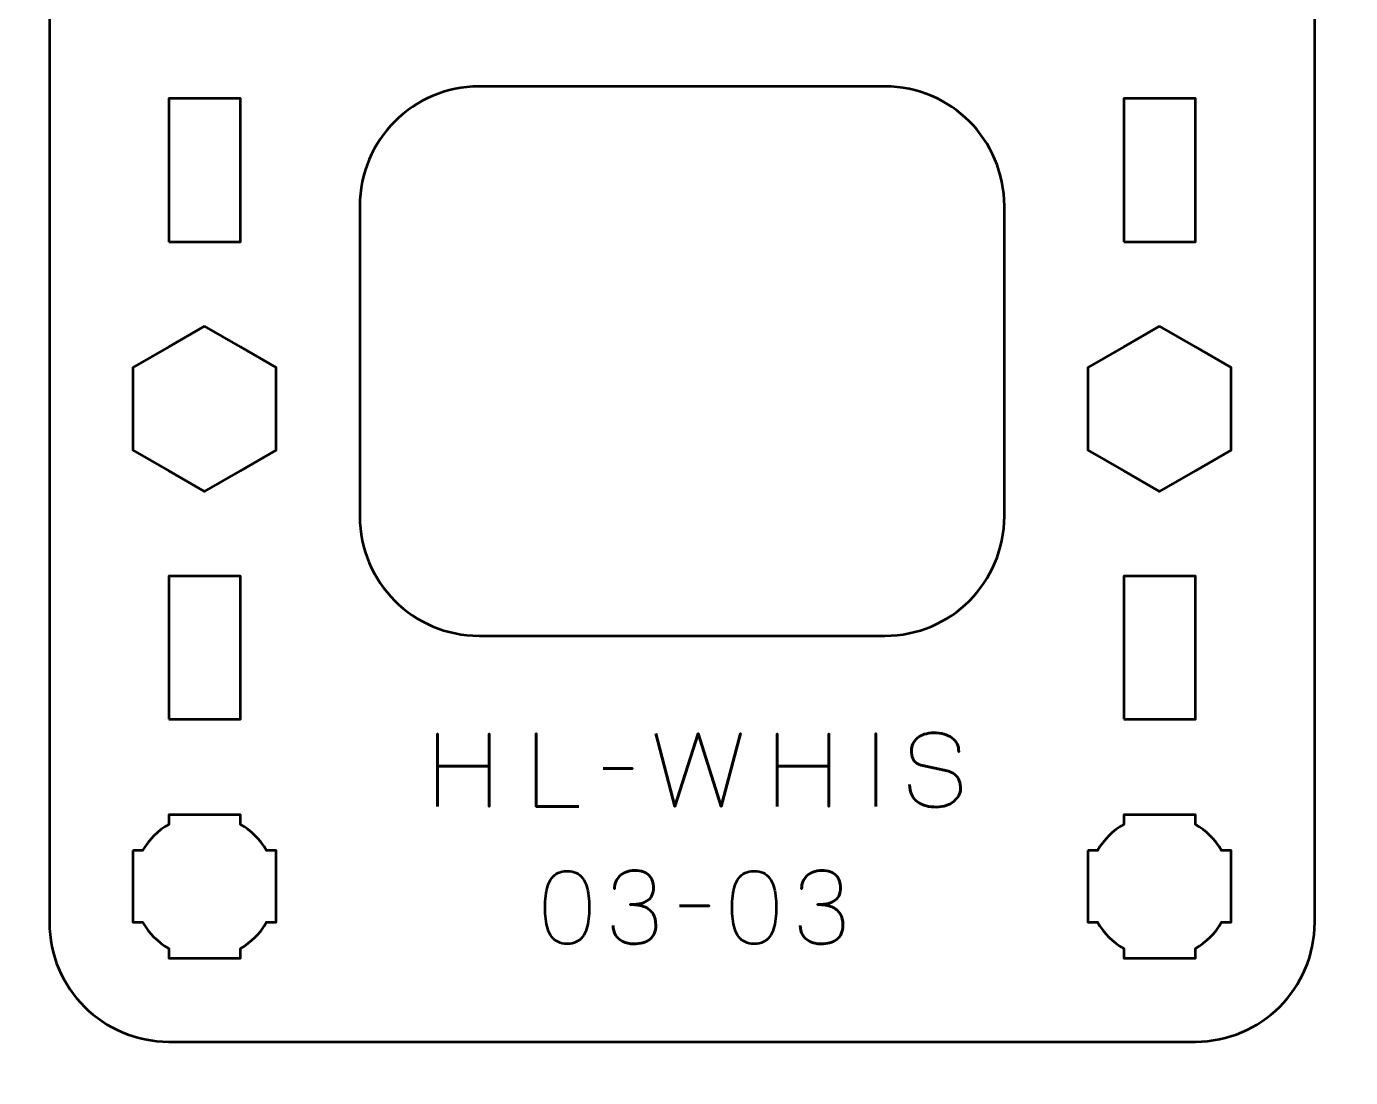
# Model space of a CAD drawing. Header units: centimetres. Extents: x -21 to 0, y -29.7 to 0.
# Drawn here: x -16.95 to -11.4, y -17.25 to -12.85 of the extents above; entities that cross this region are included whole.
import ezdxf

# ---------------------------------------------------------------- set-up
doc = ezdxf.new("R2010")
doc.units = ezdxf.units.CM
doc.header["$MEASUREMENT"] = 0
doc.layers.add('Layer 1', color=7, linetype='Continuous')

msp = doc.modelspace()

# ---------------------------------------------------------------- linework, layer by layer
at = {"layer": 'Layer 1', "lineweight": 53}
for points in [[(-16.35, -13.75), (-16.05, -13.75), (-16.05, -13.15), (-16.35, -13.15), (-16.35, -13.75)], [(-12.35, -13.75), (-12.05, -13.75), (-12.05, -13.15), (-12.35, -13.15), (-12.35, -13.75)], [(-16.35, -15.75), (-16.05, -15.75), (-16.05, -15.15), (-16.35, -15.15), (-16.35, -15.75)], [(-12.35, -15.75), (-12.05, -15.75), (-12.05, -15.15), (-12.35, -15.15), (-12.35, -15.75)]]:
    msp.add_lwpolyline(points, close=True, dxfattribs=at)
at = {"layer": 'Layer 1', "color": 1, "lineweight": 53}
msp.add_open_spline([(-21.00003, -29.19995), (-21.00003, -29.19995), (-21.00003, -2.89992), (-21.00003, -2.89992), (-21.00003, -2.89992), (-21.00003, -2.81709), (-20.93286, -2.74992), (-20.85003, -2.74992), (-20.85003, -2.74992), (-20.7672, -2.74992), (-20.70003, -2.68275), (-20.70003, -2.59992), (-20.70003, -2.59992), (-20.70003, -2.51709), (-20.7672, -2.44992), (-20.85003, -2.44992), (-20.85003, -2.44992), (-20.93286, -2.44992), (-21.00003, -2.38275), (-21.00003, -2.29992), (-21.00003, -2.29992), (-21.00003, -2.21709), (-20.93286, -2.14992), (-20.85003, -2.14992), (-20.85003, -2.14992), (-20.7672, -2.14992), (-20.70003, -2.08275), (-20.70003, -1.99992), (-20.70003, -1.99992), (-20.70003, -1.91709), (-20.7672, -1.84992), (-20.85003, -1.84992), (-20.85003, -1.84992), (-20.93286, -1.84992), (-21.00003, -1.78275), (-21.00003, -1.69992), (-21.00003, -1.69992), (-21.00003, -1.61709), (-20.93286, -1.54992), (-20.85003, -1.54992), (-20.85003, -1.54992), (-20.7672, -1.54992), (-20.70003, -1.48275), (-20.70003, -1.39992), (-20.70003, -1.39992), (-20.70003, -1.31709), (-20.7672, -1.24992), (-20.85003, -1.24992), (-20.85003, -1.24992), (-20.93286, -1.24992), (-21.00003, -1.18275), (-21.00003, -1.09992), (-21.00003, -1.09992), (-21.00003, -1.09992), (-21.00003, -0.49992), (-21.00003, -0.49992), (-21.00003, -0.49992), (-21.00003, -0.22295), (-20.77694, 0.00004), (-20.49994, 0.00004), (-20.49994, 0.00004), (-20.49994, 0.00004), (-0.50008, 0.00004), (-0.50008, 0.00004), (-0.50008, 0.00004), (-0.22294, 0.00004), (0.00002, -0.22295), (0.00002, -0.49992), (0.00002, -0.49992), (0.00002, -0.49992), (0.00002, -29.19995), (0.00002, -29.19995), (0.00002, -29.19995), (0.00002, -29.47695), (-0.22294, -29.70004), (-0.50008, -29.70004), (-0.50008, -29.70004), (-0.50008, -29.70004), (-20.49994, -29.70004), (-20.49994, -29.70004), (-20.49994, -29.70004), (-20.77694, -29.70004), (-21.00003, -29.47695), (-21.00003, -29.19995)], degree=3, knots=[0, 0, 0, 0, 0.047619, 0.047619, 0.047619, 0.047619, 0.0952381, 0.0952381, 0.0952381, 0.0952381, 0.1428571, 0.1428571, 0.1428571, 0.1428571, 0.1904762, 0.1904762, 0.1904762, 0.1904762, 0.2380952, 0.2380952, 0.2380952, 0.2380952, 0.2857143, 0.2857143, 0.2857143, 0.2857143, 0.3333333, 0.3333333, 0.3333333, 0.3333333, 0.3809524, 0.3809524, 0.3809524, 0.3809524, 0.4285714, 0.4285714, 0.4285714, 0.4285714, 0.4761905, 0.4761905, 0.4761905, 0.4761905, 0.5238095, 0.5238095, 0.5238095, 0.5238095, 0.5714286, 0.5714286, 0.5714286, 0.5714286, 0.6190476, 0.6190476, 0.6190476, 0.6190476, 0.6666667, 0.6666667, 0.6666667, 0.6666667, 0.7142857, 0.7142857, 0.7142857, 0.7142857, 0.7619048, 0.7619048, 0.7619048, 0.7619048, 0.8095238, 0.8095238, 0.8095238, 0.8095238, 0.8571429, 0.8571429, 0.8571429, 0.8571429, 0.9047619, 0.9047619, 0.9047619, 0.9047619, 0.952381, 0.952381, 0.952381, 0.952381, 1, 1, 1, 1], dxfattribs=at)
at = {"layer": 'Layer 1', "color": 3, "lineweight": 53}
msp.add_open_spline([(-16.85, -16.6), (-16.85, -16.6), (-16.85, -12.3), (-16.85, -12.3), (-16.85, -12.3), (-16.85, -12.02391), (-16.62609, -11.8), (-16.35, -11.8), (-16.35, -11.8), (-16.35, -11.8), (-12.05, -11.8), (-12.05, -11.8), (-12.05, -11.8), (-11.77391, -11.8), (-11.55, -12.02391), (-11.55, -12.3), (-11.55, -12.3), (-11.55, -12.3), (-11.55, -16.6), (-11.55, -16.6), (-11.55, -16.6), (-11.55, -16.87609), (-11.77391, -17.1), (-12.05, -17.1), (-12.05, -17.1), (-12.05, -17.1), (-16.35, -17.1), (-16.35, -17.1), (-16.35, -17.1), (-16.62609, -17.1), (-16.85, -16.87609), (-16.85, -16.6)], degree=3, knots=[0, 0, 0, 0, 0.125, 0.125, 0.125, 0.125, 0.25, 0.25, 0.25, 0.25, 0.375, 0.375, 0.375, 0.375, 0.5, 0.5, 0.5, 0.5, 0.625, 0.625, 0.625, 0.625, 0.75, 0.75, 0.75, 0.75, 0.875, 0.875, 0.875, 0.875, 1, 1, 1, 1], dxfattribs=at)
at = {"layer": 'Layer 1', "lineweight": 53}
for points, knots in [([(-15.55, -14.9), (-15.55, -14.9), (-15.55, -13.6), (-15.55, -13.6), (-15.55, -13.6), (-15.55, -13.32391), (-15.32609, -13.1), (-15.05, -13.1), (-15.05, -13.1), (-15.05, -13.1), (-13.35, -13.1), (-13.35, -13.1), (-13.35, -13.1), (-13.07391, -13.1), (-12.85, -13.32391), (-12.85, -13.6), (-12.85, -13.6), (-12.85, -13.6), (-12.85, -14.9), (-12.85, -14.9), (-12.85, -14.9), (-12.85, -15.17609), (-13.07391, -15.4), (-13.35, -15.4), (-13.35, -15.4), (-13.35, -15.4), (-15.05, -15.4), (-15.05, -15.4), (-15.05, -15.4), (-15.32609, -15.4), (-15.55, -15.17609), (-15.55, -14.9)], [0, 0, 0, 0, 0.125, 0.125, 0.125, 0.125, 0.25, 0.25, 0.25, 0.25, 0.375, 0.375, 0.375, 0.375, 0.5, 0.5, 0.5, 0.5, 0.625, 0.625, 0.625, 0.625, 0.75, 0.75, 0.75, 0.75, 0.875, 0.875, 0.875, 0.875, 1, 1, 1, 1]), ([(-16.2, -14.10359), (-16.2, -14.10359), (-16.05, -14.19019), (-16.05, -14.19019), (-16.05, -14.19019), (-16.05, -14.19019), (-15.9, -14.27679), (-15.9, -14.27679), (-15.9, -14.27679), (-15.9, -14.27679), (-15.9, -14.45), (-15.9, -14.45), (-15.9, -14.45), (-15.9, -14.45), (-15.9, -14.62321), (-15.9, -14.62321), (-15.9, -14.62321), (-15.9, -14.62321), (-16.05, -14.70981), (-16.05, -14.70981), (-16.05, -14.70981), (-16.05, -14.70981), (-16.2, -14.79641), (-16.2, -14.79641), (-16.2, -14.79641), (-16.2, -14.79641), (-16.35, -14.70981), (-16.35, -14.70981), (-16.35, -14.70981), (-16.35, -14.70981), (-16.5, -14.62321), (-16.5, -14.62321), (-16.5, -14.62321), (-16.5, -14.62321), (-16.5, -14.45), (-16.5, -14.45), (-16.5, -14.45), (-16.5, -14.45), (-16.5, -14.27679), (-16.5, -14.27679), (-16.5, -14.27679), (-16.5, -14.27679), (-16.35, -14.19019), (-16.35, -14.19019), (-16.35, -14.19019), (-16.35, -14.19019), (-16.2, -14.10359), (-16.2, -14.10359)], [0, 0, 0, 0, 0.0833333, 0.0833333, 0.0833333, 0.0833333, 0.1666667, 0.1666667, 0.1666667, 0.1666667, 0.25, 0.25, 0.25, 0.25, 0.3333333, 0.3333333, 0.3333333, 0.3333333, 0.4166667, 0.4166667, 0.4166667, 0.4166667, 0.5, 0.5, 0.5, 0.5, 0.5833333, 0.5833333, 0.5833333, 0.5833333, 0.6666667, 0.6666667, 0.6666667, 0.6666667, 0.75, 0.75, 0.75, 0.75, 0.8333333, 0.8333333, 0.8333333, 0.8333333, 0.9166667, 0.9166667, 0.9166667, 0.9166667, 1, 1, 1, 1]), ([(-12.2, -14.10359), (-12.2, -14.10359), (-12.05, -14.19019), (-12.05, -14.19019), (-12.05, -14.19019), (-12.05, -14.19019), (-11.9, -14.27679), (-11.9, -14.27679), (-11.9, -14.27679), (-11.9, -14.27679), (-11.9, -14.45), (-11.9, -14.45), (-11.9, -14.45), (-11.9, -14.45), (-11.9, -14.62321), (-11.9, -14.62321), (-11.9, -14.62321), (-11.9, -14.62321), (-12.05, -14.70981), (-12.05, -14.70981), (-12.05, -14.70981), (-12.05, -14.70981), (-12.2, -14.79641), (-12.2, -14.79641), (-12.2, -14.79641), (-12.2, -14.79641), (-12.35, -14.70981), (-12.35, -14.70981), (-12.35, -14.70981), (-12.35, -14.70981), (-12.5, -14.62321), (-12.5, -14.62321), (-12.5, -14.62321), (-12.5, -14.62321), (-12.5, -14.45), (-12.5, -14.45), (-12.5, -14.45), (-12.5, -14.45), (-12.5, -14.27679), (-12.5, -14.27679), (-12.5, -14.27679), (-12.5, -14.27679), (-12.35, -14.19019), (-12.35, -14.19019), (-12.35, -14.19019), (-12.35, -14.19019), (-12.2, -14.10359), (-12.2, -14.10359)], [0, 0, 0, 0, 0.0833333, 0.0833333, 0.0833333, 0.0833333, 0.1666667, 0.1666667, 0.1666667, 0.1666667, 0.25, 0.25, 0.25, 0.25, 0.3333333, 0.3333333, 0.3333333, 0.3333333, 0.4166667, 0.4166667, 0.4166667, 0.4166667, 0.5, 0.5, 0.5, 0.5, 0.5833333, 0.5833333, 0.5833333, 0.5833333, 0.6666667, 0.6666667, 0.6666667, 0.6666667, 0.75, 0.75, 0.75, 0.75, 0.8333333, 0.8333333, 0.8333333, 0.8333333, 0.9166667, 0.9166667, 0.9166667, 0.9166667, 1, 1, 1, 1]), ([(-16.5, -16.3), (-16.5, -16.3), (-16.45985, -16.3), (-16.45985, -16.3), (-16.45985, -16.3), (-16.4335, -16.25447), (-16.39553, -16.2165), (-16.35, -16.19015), (-16.35, -16.19015), (-16.35, -16.19015), (-16.35, -16.15), (-16.35, -16.15), (-16.35, -16.15), (-16.35, -16.15), (-16.2, -16.15), (-16.2, -16.15), (-16.2, -16.15), (-16.2, -16.15), (-16.05, -16.15), (-16.05, -16.15), (-16.05, -16.15), (-16.05, -16.15), (-16.05, -16.19015), (-16.05, -16.19015), (-16.05, -16.19015), (-16.00447, -16.2165), (-15.9665, -16.25447), (-15.94015, -16.3), (-15.94015, -16.3), (-15.94015, -16.3), (-15.9, -16.3), (-15.9, -16.3), (-15.9, -16.3), (-15.9, -16.3), (-15.9, -16.45), (-15.9, -16.45), (-15.9, -16.45), (-15.9, -16.45), (-15.9, -16.6), (-15.9, -16.6), (-15.9, -16.6), (-15.9, -16.6), (-15.94015, -16.6), (-15.94015, -16.6), (-15.94015, -16.6), (-15.9665, -16.64553), (-16.00447, -16.6835), (-16.05, -16.70985), (-16.05, -16.70985), (-16.05, -16.70985), (-16.05, -16.75), (-16.05, -16.75), (-16.05, -16.75), (-16.05, -16.75), (-16.2, -16.75), (-16.2, -16.75), (-16.2, -16.75), (-16.2, -16.75), (-16.35, -16.75), (-16.35, -16.75), (-16.35, -16.75), (-16.35, -16.75), (-16.35, -16.70985), (-16.35, -16.70985), (-16.35, -16.70985), (-16.39553, -16.6835), (-16.4335, -16.64553), (-16.45985, -16.6), (-16.45985, -16.6), (-16.45985, -16.6), (-16.5, -16.6), (-16.5, -16.6), (-16.5, -16.6), (-16.5, -16.6), (-16.5, -16.45), (-16.5, -16.45), (-16.5, -16.45), (-16.5, -16.45), (-16.5, -16.3), (-16.5, -16.3)], [0, 0, 0, 0, 0.05, 0.05, 0.05, 0.05, 0.1, 0.1, 0.1, 0.1, 0.15, 0.15, 0.15, 0.15, 0.2, 0.2, 0.2, 0.2, 0.25, 0.25, 0.25, 0.25, 0.3, 0.3, 0.3, 0.3, 0.35, 0.35, 0.35, 0.35, 0.4, 0.4, 0.4, 0.4, 0.45, 0.45, 0.45, 0.45, 0.5, 0.5, 0.5, 0.5, 0.55, 0.55, 0.55, 0.55, 0.6, 0.6, 0.6, 0.6, 0.65, 0.65, 0.65, 0.65, 0.7, 0.7, 0.7, 0.7, 0.75, 0.75, 0.75, 0.75, 0.8, 0.8, 0.8, 0.8, 0.85, 0.85, 0.85, 0.85, 0.9, 0.9, 0.9, 0.9, 0.95, 0.95, 0.95, 0.95, 1, 1, 1, 1]), ([(-12.5, -16.3), (-12.5, -16.3), (-12.45985, -16.3), (-12.45985, -16.3), (-12.45985, -16.3), (-12.4335, -16.25447), (-12.39553, -16.2165), (-12.35, -16.19015), (-12.35, -16.19015), (-12.35, -16.19015), (-12.35, -16.15), (-12.35, -16.15), (-12.35, -16.15), (-12.35, -16.15), (-12.2, -16.15), (-12.2, -16.15), (-12.2, -16.15), (-12.2, -16.15), (-12.05, -16.15), (-12.05, -16.15), (-12.05, -16.15), (-12.05, -16.15), (-12.05, -16.19015), (-12.05, -16.19015), (-12.05, -16.19015), (-12.00447, -16.2165), (-11.9665, -16.25447), (-11.94015, -16.3), (-11.94015, -16.3), (-11.94015, -16.3), (-11.9, -16.3), (-11.9, -16.3), (-11.9, -16.3), (-11.9, -16.3), (-11.9, -16.45), (-11.9, -16.45), (-11.9, -16.45), (-11.9, -16.45), (-11.9, -16.6), (-11.9, -16.6), (-11.9, -16.6), (-11.9, -16.6), (-11.94015, -16.6), (-11.94015, -16.6), (-11.94015, -16.6), (-11.9665, -16.64553), (-12.00447, -16.6835), (-12.05, -16.70985), (-12.05, -16.70985), (-12.05, -16.70985), (-12.05, -16.75), (-12.05, -16.75), (-12.05, -16.75), (-12.05, -16.75), (-12.2, -16.75), (-12.2, -16.75), (-12.2, -16.75), (-12.2, -16.75), (-12.35, -16.75), (-12.35, -16.75), (-12.35, -16.75), (-12.35, -16.75), (-12.35, -16.70985), (-12.35, -16.70985), (-12.35, -16.70985), (-12.39553, -16.6835), (-12.4335, -16.64553), (-12.45985, -16.6), (-12.45985, -16.6), (-12.45985, -16.6), (-12.5, -16.6), (-12.5, -16.6), (-12.5, -16.6), (-12.5, -16.6), (-12.5, -16.45), (-12.5, -16.45), (-12.5, -16.45), (-12.5, -16.45), (-12.5, -16.3), (-12.5, -16.3)], [0, 0, 0, 0, 0.05, 0.05, 0.05, 0.05, 0.1, 0.1, 0.1, 0.1, 0.15, 0.15, 0.15, 0.15, 0.2, 0.2, 0.2, 0.2, 0.25, 0.25, 0.25, 0.25, 0.3, 0.3, 0.3, 0.3, 0.35, 0.35, 0.35, 0.35, 0.4, 0.4, 0.4, 0.4, 0.45, 0.45, 0.45, 0.45, 0.5, 0.5, 0.5, 0.5, 0.55, 0.55, 0.55, 0.55, 0.6, 0.6, 0.6, 0.6, 0.65, 0.65, 0.65, 0.65, 0.7, 0.7, 0.7, 0.7, 0.75, 0.75, 0.75, 0.75, 0.8, 0.8, 0.8, 0.8, 0.85, 0.85, 0.85, 0.85, 0.9, 0.9, 0.9, 0.9, 0.95, 0.95, 0.95, 0.95, 1, 1, 1, 1])]:
    msp.add_open_spline(points, degree=3, knots=knots, dxfattribs=at)
at = {"layer": 'Layer 1', "color": 5, "lineweight": 53}
for points, knots in [([(-15.22382, -16.11494), (-15.22382, -16.11494), (-15.22382, -15.94603), (-15.22382, -15.94603), (-15.22382, -15.94603), (-15.22382, -15.94603), (-15.00835, -15.94603), (-15.00835, -15.94603), (-15.00835, -15.94603), (-15.00835, -15.94603), (-15.00835, -16.11494), (-15.00835, -16.11494), (-15.00835, -16.11494), (-15.00835, -16.11494), (-15.00835, -15.81014), (-15.00835, -15.81014), (-15.00835, -15.81014), (-15.00835, -15.81014), (-15.00835, -15.94603), (-15.00835, -15.94603), (-15.00835, -15.94603), (-15.00835, -15.94603), (-15.22382, -15.94603), (-15.22382, -15.94603), (-15.22382, -15.94603), (-15.22382, -15.94603), (-15.22382, -15.81014), (-15.22382, -15.81014), (-15.22382, -15.81014), (-15.22382, -15.81014), (-15.22382, -16.11494), (-15.22382, -16.11494)], [0, 0, 0, 0, 0.125, 0.125, 0.125, 0.125, 0.25, 0.25, 0.25, 0.25, 0.375, 0.375, 0.375, 0.375, 0.5, 0.5, 0.5, 0.5, 0.625, 0.625, 0.625, 0.625, 0.75, 0.75, 0.75, 0.75, 0.875, 0.875, 0.875, 0.875, 1, 1, 1, 1]), ([(-14.63243, -16.11494), (-14.63243, -16.11494), (-14.81065, -16.11494), (-14.81065, -16.11494), (-14.81065, -16.11494), (-14.81065, -16.11494), (-14.81065, -15.80972), (-14.81065, -15.80972), (-14.81065, -15.80972), (-14.81065, -15.80972), (-14.81065, -16.11494), (-14.81065, -16.11494), (-14.81065, -16.11494), (-14.81065, -16.11494), (-14.63243, -16.11494), (-14.63243, -16.11494)], [0, 0, 0, 0, 0.25, 0.25, 0.25, 0.25, 0.5, 0.5, 0.5, 0.5, 0.75, 0.75, 0.75, 0.75, 1, 1, 1, 1]), ([(-14.31028, -15.80972), (-14.31028, -15.80972), (-14.22985, -16.11494), (-14.22985, -16.11494), (-14.22985, -16.11494), (-14.22985, -16.11494), (-14.13291, -15.80972), (-14.13291, -15.80972), (-14.13291, -15.80972), (-14.13291, -15.80972), (-14.03596, -16.11494), (-14.03596, -16.11494), (-14.03596, -16.11494), (-14.03596, -16.11494), (-13.95553, -15.80972), (-13.95553, -15.80972), (-13.95553, -15.80972), (-13.95553, -15.80972), (-14.03596, -16.11494), (-14.03596, -16.11494), (-14.03596, -16.11494), (-14.03596, -16.11494), (-14.13291, -15.80972), (-14.13291, -15.80972), (-14.13291, -15.80972), (-14.13291, -15.80972), (-14.22985, -16.11494), (-14.22985, -16.11494), (-14.22985, -16.11494), (-14.22985, -16.11494), (-14.31028, -15.80972), (-14.31028, -15.80972)], [0, 0, 0, 0, 0.125, 0.125, 0.125, 0.125, 0.25, 0.25, 0.25, 0.25, 0.375, 0.375, 0.375, 0.375, 0.5, 0.5, 0.5, 0.5, 0.625, 0.625, 0.625, 0.625, 0.75, 0.75, 0.75, 0.75, 0.875, 0.875, 0.875, 0.875, 1, 1, 1, 1]), ([(-13.80101, -16.11494), (-13.80101, -16.11494), (-13.80101, -15.94603), (-13.80101, -15.94603), (-13.80101, -15.94603), (-13.80101, -15.94603), (-13.58554, -15.94603), (-13.58554, -15.94603), (-13.58554, -15.94603), (-13.58554, -15.94603), (-13.58554, -16.11494), (-13.58554, -16.11494), (-13.58554, -16.11494), (-13.58554, -16.11494), (-13.58554, -15.81014), (-13.58554, -15.81014), (-13.58554, -15.81014), (-13.58554, -15.81014), (-13.58554, -15.94603), (-13.58554, -15.94603), (-13.58554, -15.94603), (-13.58554, -15.94603), (-13.80101, -15.94603), (-13.80101, -15.94603), (-13.80101, -15.94603), (-13.80101, -15.94603), (-13.80101, -15.81014), (-13.80101, -15.81014), (-13.80101, -15.81014), (-13.80101, -15.81014), (-13.80101, -16.11494), (-13.80101, -16.11494)], [0, 0, 0, 0, 0.125, 0.125, 0.125, 0.125, 0.25, 0.25, 0.25, 0.25, 0.375, 0.375, 0.375, 0.375, 0.5, 0.5, 0.5, 0.5, 0.625, 0.625, 0.625, 0.625, 0.75, 0.75, 0.75, 0.75, 0.875, 0.875, 0.875, 0.875, 1, 1, 1, 1]), ([(-13.38784, -16.11494), (-13.38784, -16.11494), (-13.38784, -15.80972), (-13.38784, -15.80972), (-13.38784, -15.80972), (-13.38784, -15.80972), (-13.38784, -16.11494), (-13.38784, -16.11494)], [0, 0, 0, 0, 0.5, 0.5, 0.5, 0.5, 1, 1, 1, 1]), ([(-13.24687, -16.02265), (-13.24673, -16.03952), (-13.24377, -16.05398), (-13.23784, -16.06605), (-13.23784, -16.06605), (-13.23198, -16.07804), (-13.2238, -16.08785), (-13.2135, -16.09547), (-13.2135, -16.09547), (-13.20313, -16.10302), (-13.1912, -16.10859), (-13.17773, -16.11219), (-13.17773, -16.11219), (-13.16432, -16.11572), (-13.14993, -16.11748), (-13.13469, -16.11748), (-13.13469, -16.11748), (-13.11931, -16.11741), (-13.10548, -16.11515), (-13.09313, -16.11085), (-13.09313, -16.11085), (-13.08085, -16.10654), (-13.07034, -16.10076), (-13.06152, -16.09349), (-13.06152, -16.09349), (-13.05277, -16.08622), (-13.046, -16.07811), (-13.0412, -16.06908), (-13.0412, -16.06908), (-13.0364, -16.06005), (-13.03386, -16.05081), (-13.03351, -16.04128), (-13.03351, -16.04128), (-13.03309, -16.02879), (-13.03492, -16.01736), (-13.03894, -16.00706), (-13.03894, -16.00706), (-13.04297, -15.99676), (-13.04918, -15.98815), (-13.05757, -15.9811), (-13.05757, -15.9811), (-13.0659, -15.97404), (-13.07641, -15.9691), (-13.08897, -15.96635), (-13.08897, -15.96635), (-13.08897, -15.96635), (-13.19268, -15.94391), (-13.19268, -15.94391), (-13.19268, -15.94391), (-13.20242, -15.94187), (-13.21082, -15.93841), (-13.21773, -15.93361), (-13.21773, -15.93361), (-13.22465, -15.92875), (-13.23001, -15.92204), (-13.23368, -15.91343), (-13.23368, -15.91343), (-13.23735, -15.9049), (-13.23925, -15.89403), (-13.23925, -15.88084), (-13.23925, -15.88084), (-13.23925, -15.87082), (-13.2372, -15.86137), (-13.23304, -15.85248), (-13.23304, -15.85248), (-13.22895, -15.84359), (-13.22288, -15.83575), (-13.21491, -15.82884), (-13.21491, -15.82884), (-13.20694, -15.822), (-13.19706, -15.81663), (-13.18535, -15.81275), (-13.18535, -15.81275), (-13.17356, -15.8088), (-13.16009, -15.80683), (-13.14485, -15.80676), (-13.14485, -15.80676), (-13.12954, -15.80676), (-13.1155, -15.80852), (-13.10266, -15.81205), (-13.10266, -15.81205), (-13.08989, -15.81558), (-13.07881, -15.82066), (-13.0695, -15.82743), (-13.0695, -15.82743), (-13.06018, -15.8342), (-13.05299, -15.84253), (-13.04805, -15.85226), (-13.04805, -15.85226), (-13.04311, -15.86207), (-13.04078, -15.87329), (-13.04113, -15.88592), (-13.04113, -15.88592), (-13.04078, -15.87329), (-13.04311, -15.86207), (-13.04805, -15.85226), (-13.04805, -15.85226), (-13.05299, -15.84253), (-13.06018, -15.8342), (-13.0695, -15.82743), (-13.0695, -15.82743), (-13.07881, -15.82066), (-13.08989, -15.81558), (-13.10266, -15.81205), (-13.10266, -15.81205), (-13.1155, -15.80852), (-13.12954, -15.80676), (-13.14485, -15.80676), (-13.14485, -15.80676), (-13.16009, -15.80683), (-13.17356, -15.8088), (-13.18535, -15.81275), (-13.18535, -15.81275), (-13.19706, -15.81663), (-13.20694, -15.822), (-13.21491, -15.82884), (-13.21491, -15.82884), (-13.22288, -15.83575), (-13.22895, -15.84359), (-13.23304, -15.85248), (-13.23304, -15.85248), (-13.2372, -15.86137), (-13.23925, -15.87082), (-13.23925, -15.88084), (-13.23925, -15.88084), (-13.23925, -15.89403), (-13.23742, -15.9049), (-13.23389, -15.91336), (-13.23389, -15.91336), (-13.23029, -15.9219), (-13.225, -15.92853), (-13.21808, -15.9334), (-13.21808, -15.9334), (-13.21117, -15.9382), (-13.2027, -15.94173), (-13.19268, -15.94391), (-13.19268, -15.94391), (-13.19268, -15.94391), (-13.08897, -15.96635), (-13.08897, -15.96635), (-13.08897, -15.96635), (-13.07613, -15.9691), (-13.06554, -15.97404), (-13.05722, -15.9811), (-13.05722, -15.9811), (-13.04882, -15.98815), (-13.04268, -15.99676), (-13.03873, -16.00706), (-13.03873, -16.00706), (-13.03485, -16.01736), (-13.03309, -16.02879), (-13.03351, -16.04128), (-13.03351, -16.04128), (-13.03386, -16.05081), (-13.0364, -16.06005), (-13.0412, -16.06908), (-13.0412, -16.06908), (-13.046, -16.07811), (-13.05277, -16.08622), (-13.06152, -16.09349), (-13.06152, -16.09349), (-13.07034, -16.10076), (-13.08085, -16.10654), (-13.09313, -16.11085), (-13.09313, -16.11085), (-13.10548, -16.11515), (-13.11931, -16.11741), (-13.13469, -16.11748), (-13.13469, -16.11748), (-13.14993, -16.11748), (-13.16432, -16.11572), (-13.17773, -16.11219), (-13.17773, -16.11219), (-13.1912, -16.10859), (-13.20313, -16.10302), (-13.2135, -16.09547), (-13.2135, -16.09547), (-13.2238, -16.08785), (-13.23198, -16.07804), (-13.23784, -16.06605), (-13.23784, -16.06605), (-13.24377, -16.05398), (-13.24673, -16.03952), (-13.24687, -16.02265)], [0, 0, 0, 0, 0.0217391, 0.0217391, 0.0217391, 0.0217391, 0.0434783, 0.0434783, 0.0434783, 0.0434783, 0.0652174, 0.0652174, 0.0652174, 0.0652174, 0.0869565, 0.0869565, 0.0869565, 0.0869565, 0.1086957, 0.1086957, 0.1086957, 0.1086957, 0.1304348, 0.1304348, 0.1304348, 0.1304348, 0.1521739, 0.1521739, 0.1521739, 0.1521739, 0.173913, 0.173913, 0.173913, 0.173913, 0.1956522, 0.1956522, 0.1956522, 0.1956522, 0.2173913, 0.2173913, 0.2173913, 0.2173913, 0.2391304, 0.2391304, 0.2391304, 0.2391304, 0.2608696, 0.2608696, 0.2608696, 0.2608696, 0.2826087, 0.2826087, 0.2826087, 0.2826087, 0.3043478, 0.3043478, 0.3043478, 0.3043478, 0.326087, 0.326087, 0.326087, 0.326087, 0.3478261, 0.3478261, 0.3478261, 0.3478261, 0.3695652, 0.3695652, 0.3695652, 0.3695652, 0.3913043, 0.3913043, 0.3913043, 0.3913043, 0.4130435, 0.4130435, 0.4130435, 0.4130435, 0.4347826, 0.4347826, 0.4347826, 0.4347826, 0.4565217, 0.4565217, 0.4565217, 0.4565217, 0.4782609, 0.4782609, 0.4782609, 0.4782609, 0.5, 0.5, 0.5, 0.5, 0.5217391, 0.5217391, 0.5217391, 0.5217391, 0.5434783, 0.5434783, 0.5434783, 0.5434783, 0.5652174, 0.5652174, 0.5652174, 0.5652174, 0.5869565, 0.5869565, 0.5869565, 0.5869565, 0.6086957, 0.6086957, 0.6086957, 0.6086957, 0.6304348, 0.6304348, 0.6304348, 0.6304348, 0.6521739, 0.6521739, 0.6521739, 0.6521739, 0.673913, 0.673913, 0.673913, 0.673913, 0.6956522, 0.6956522, 0.6956522, 0.6956522, 0.7173913, 0.7173913, 0.7173913, 0.7173913, 0.7391304, 0.7391304, 0.7391304, 0.7391304, 0.7608696, 0.7608696, 0.7608696, 0.7608696, 0.7826087, 0.7826087, 0.7826087, 0.7826087, 0.8043478, 0.8043478, 0.8043478, 0.8043478, 0.826087, 0.826087, 0.826087, 0.826087, 0.8478261, 0.8478261, 0.8478261, 0.8478261, 0.8695652, 0.8695652, 0.8695652, 0.8695652, 0.8913043, 0.8913043, 0.8913043, 0.8913043, 0.9130435, 0.9130435, 0.9130435, 0.9130435, 0.9347826, 0.9347826, 0.9347826, 0.9347826, 0.9565217, 0.9565217, 0.9565217, 0.9565217, 0.9782609, 0.9782609, 0.9782609, 0.9782609, 1, 1, 1, 1]), ([(-14.53041, -15.95534), (-14.53041, -15.95534), (-14.40722, -15.95534), (-14.40722, -15.95534), (-14.40722, -15.95534), (-14.40722, -15.95534), (-14.53041, -15.95534), (-14.53041, -15.95534)], [0, 0, 0, 0, 0.5, 0.5, 0.5, 0.5, 1, 1, 1, 1]), ([(-14.68132, -16.69025), (-14.66651, -16.69018), (-14.65374, -16.68757), (-14.64308, -16.68249), (-14.64308, -16.68249), (-14.6325, -16.67741), (-14.62368, -16.67014), (-14.61663, -16.6609), (-14.61663, -16.6609), (-14.60964, -16.65159), (-14.60414, -16.64058), (-14.60005, -16.62788), (-14.60005, -16.62788), (-14.59602, -16.61518), (-14.59313, -16.60128), (-14.59151, -16.58604), (-14.59151, -16.58604), (-14.58981, -16.5708), (-14.58897, -16.55478), (-14.58904, -16.53785), (-14.58904, -16.53785), (-14.58897, -16.52099), (-14.58981, -16.50497), (-14.59151, -16.4898), (-14.59151, -16.4898), (-14.59313, -16.47463), (-14.59602, -16.46066), (-14.60005, -16.44796), (-14.60005, -16.44796), (-14.60414, -16.43533), (-14.60964, -16.42433), (-14.61663, -16.41494), (-14.61663, -16.41494), (-14.62368, -16.40563), (-14.6325, -16.39836), (-14.64308, -16.39328), (-14.64308, -16.39328), (-14.65374, -16.38813), (-14.66651, -16.38552), (-14.68132, -16.38545), (-14.68132, -16.38545), (-14.69614, -16.38552), (-14.70891, -16.38813), (-14.71957, -16.39328), (-14.71957, -16.39328), (-14.73015, -16.39836), (-14.73897, -16.40563), (-14.74602, -16.41494), (-14.74602, -16.41494), (-14.75301, -16.42433), (-14.75851, -16.43533), (-14.7626, -16.44796), (-14.7626, -16.44796), (-14.76663, -16.46066), (-14.76952, -16.47463), (-14.77114, -16.4898), (-14.77114, -16.4898), (-14.77283, -16.50497), (-14.77368, -16.52099), (-14.77361, -16.53785), (-14.77361, -16.53785), (-14.77368, -16.55478), (-14.77283, -16.5708), (-14.77114, -16.58604), (-14.77114, -16.58604), (-14.76952, -16.60128), (-14.76663, -16.61518), (-14.7626, -16.62788), (-14.7626, -16.62788), (-14.75851, -16.64058), (-14.75301, -16.65159), (-14.74602, -16.6609), (-14.74602, -16.6609), (-14.73897, -16.67014), (-14.73015, -16.67741), (-14.71957, -16.68249), (-14.71957, -16.68249), (-14.70891, -16.68757), (-14.69614, -16.69018), (-14.68132, -16.69025)], [0, 0, 0, 0, 0.05, 0.05, 0.05, 0.05, 0.1, 0.1, 0.1, 0.1, 0.15, 0.15, 0.15, 0.15, 0.2, 0.2, 0.2, 0.2, 0.25, 0.25, 0.25, 0.25, 0.3, 0.3, 0.3, 0.3, 0.35, 0.35, 0.35, 0.35, 0.4, 0.4, 0.4, 0.4, 0.45, 0.45, 0.45, 0.45, 0.5, 0.5, 0.5, 0.5, 0.55, 0.55, 0.55, 0.55, 0.6, 0.6, 0.6, 0.6, 0.65, 0.65, 0.65, 0.65, 0.7, 0.7, 0.7, 0.7, 0.75, 0.75, 0.75, 0.75, 0.8, 0.8, 0.8, 0.8, 0.85, 0.85, 0.85, 0.85, 0.9, 0.9, 0.9, 0.9, 0.95, 0.95, 0.95, 0.95, 1, 1, 1, 1]), ([(-14.68132, -16.69025), (-14.66651, -16.69018), (-14.65374, -16.68757), (-14.64308, -16.68249), (-14.64308, -16.68249), (-14.6325, -16.67741), (-14.62368, -16.67014), (-14.61663, -16.6609), (-14.61663, -16.6609), (-14.60964, -16.65159), (-14.60414, -16.64058), (-14.60005, -16.62788), (-14.60005, -16.62788), (-14.59602, -16.61518), (-14.59313, -16.60128), (-14.59151, -16.58604), (-14.59151, -16.58604), (-14.58981, -16.5708), (-14.58897, -16.55478), (-14.58904, -16.53785), (-14.58904, -16.53785), (-14.58897, -16.52099), (-14.58981, -16.50497), (-14.59151, -16.4898), (-14.59151, -16.4898), (-14.59313, -16.47463), (-14.59602, -16.46066), (-14.60005, -16.44796), (-14.60005, -16.44796), (-14.60414, -16.43533), (-14.60964, -16.42433), (-14.61663, -16.41494), (-14.61663, -16.41494), (-14.62368, -16.40563), (-14.6325, -16.39836), (-14.64308, -16.39328), (-14.64308, -16.39328), (-14.65374, -16.38813), (-14.66651, -16.38552), (-14.68132, -16.38545), (-14.68132, -16.38545), (-14.69614, -16.38552), (-14.70891, -16.38813), (-14.71957, -16.39328), (-14.71957, -16.39328), (-14.73015, -16.39836), (-14.73897, -16.40563), (-14.74602, -16.41494), (-14.74602, -16.41494), (-14.75301, -16.42433), (-14.75851, -16.43533), (-14.7626, -16.44796), (-14.7626, -16.44796), (-14.76663, -16.46066), (-14.76952, -16.47463), (-14.77114, -16.4898), (-14.77114, -16.4898), (-14.77283, -16.50497), (-14.77368, -16.52099), (-14.77361, -16.53785), (-14.77361, -16.53785), (-14.77368, -16.55478), (-14.77283, -16.5708), (-14.77114, -16.58604), (-14.77114, -16.58604), (-14.76952, -16.60128), (-14.76663, -16.61518), (-14.7626, -16.62788), (-14.7626, -16.62788), (-14.75851, -16.64058), (-14.75301, -16.65159), (-14.74602, -16.6609), (-14.74602, -16.6609), (-14.73897, -16.67014), (-14.73015, -16.67741), (-14.71957, -16.68249), (-14.71957, -16.68249), (-14.70891, -16.68757), (-14.69614, -16.69018), (-14.68132, -16.69025)], [0, 0, 0, 0, 0.05, 0.05, 0.05, 0.05, 0.1, 0.1, 0.1, 0.1, 0.15, 0.15, 0.15, 0.15, 0.2, 0.2, 0.2, 0.2, 0.25, 0.25, 0.25, 0.25, 0.3, 0.3, 0.3, 0.3, 0.35, 0.35, 0.35, 0.35, 0.4, 0.4, 0.4, 0.4, 0.45, 0.45, 0.45, 0.45, 0.5, 0.5, 0.5, 0.5, 0.55, 0.55, 0.55, 0.55, 0.6, 0.6, 0.6, 0.6, 0.65, 0.65, 0.65, 0.65, 0.7, 0.7, 0.7, 0.7, 0.75, 0.75, 0.75, 0.75, 0.8, 0.8, 0.8, 0.8, 0.85, 0.85, 0.85, 0.85, 0.9, 0.9, 0.9, 0.9, 0.95, 0.95, 0.95, 0.95, 1, 1, 1, 1]), ([(-14.48871, -16.61363), (-14.48864, -16.62887), (-14.48511, -16.64213), (-14.47813, -16.65363), (-14.47813, -16.65363), (-14.47114, -16.66506), (-14.46119, -16.67402), (-14.44821, -16.68044), (-14.44821, -16.68044), (-14.43523, -16.68686), (-14.41964, -16.69011), (-14.4015, -16.69025), (-14.4015, -16.69025), (-14.38789, -16.69025), (-14.37554, -16.68884), (-14.36432, -16.68588), (-14.36432, -16.68588), (-14.35317, -16.68291), (-14.34358, -16.67833), (-14.33546, -16.67205), (-14.33546, -16.67205), (-14.32735, -16.66577), (-14.32114, -16.65765), (-14.3167, -16.64778), (-14.3167, -16.64778), (-14.31232, -16.63783), (-14.31014, -16.6259), (-14.31007, -16.61193), (-14.31007, -16.61193), (-14.30999, -16.59331), (-14.3138, -16.57757), (-14.32135, -16.5648), (-14.32135, -16.5648), (-14.3289, -16.55203), (-14.34062, -16.54244), (-14.35635, -16.53588), (-14.35635, -16.53588), (-14.37208, -16.52931), (-14.39226, -16.526), (-14.41674, -16.526), (-14.41674, -16.526), (-14.39847, -16.52607), (-14.38316, -16.52438), (-14.37067, -16.52092), (-14.37067, -16.52092), (-14.35825, -16.51746), (-14.34831, -16.51259), (-14.34083, -16.50624), (-14.34083, -16.50624), (-14.33335, -16.49996), (-14.32792, -16.49248), (-14.32467, -16.48388), (-14.32467, -16.48388), (-14.32135, -16.47534), (-14.31973, -16.46596), (-14.3198, -16.45573), (-14.3198, -16.45573), (-14.31973, -16.44549), (-14.32114, -16.43604), (-14.32396, -16.42729), (-14.32396, -16.42729), (-14.32672, -16.41854), (-14.33123, -16.41085), (-14.33737, -16.40429), (-14.33737, -16.40429), (-14.34351, -16.39773), (-14.35162, -16.39258), (-14.36157, -16.38891), (-14.36157, -16.38891), (-14.37159, -16.38524), (-14.3838, -16.38341), (-14.39812, -16.38334), (-14.39812, -16.38334), (-14.41237, -16.38341), (-14.42486, -16.38552), (-14.43544, -16.38962), (-14.43544, -16.38962), (-14.4461, -16.39371), (-14.45484, -16.39928), (-14.4619, -16.40641), (-14.4619, -16.40641), (-14.46888, -16.41353), (-14.47411, -16.42165), (-14.47756, -16.43082), (-14.47756, -16.43082), (-14.48109, -16.43999), (-14.48278, -16.44973), (-14.48278, -16.45996), (-14.48278, -16.45996), (-14.48278, -16.44973), (-14.48109, -16.43999), (-14.47756, -16.43082), (-14.47756, -16.43082), (-14.47411, -16.42165), (-14.46888, -16.41353), (-14.4619, -16.40641), (-14.4619, -16.40641), (-14.45484, -16.39928), (-14.4461, -16.39371), (-14.43544, -16.38962), (-14.43544, -16.38962), (-14.42486, -16.38552), (-14.41237, -16.38341), (-14.39812, -16.38334), (-14.39812, -16.38334), (-14.3838, -16.38341), (-14.37159, -16.38524), (-14.36157, -16.38891), (-14.36157, -16.38891), (-14.35162, -16.39258), (-14.34351, -16.39773), (-14.33737, -16.40429), (-14.33737, -16.40429), (-14.33123, -16.41085), (-14.32672, -16.41854), (-14.32396, -16.42729), (-14.32396, -16.42729), (-14.32114, -16.43604), (-14.31973, -16.44549), (-14.3198, -16.45573), (-14.3198, -16.45573), (-14.31973, -16.46596), (-14.32135, -16.47534), (-14.32467, -16.48388), (-14.32467, -16.48388), (-14.32792, -16.49248), (-14.33335, -16.49996), (-14.34083, -16.50624), (-14.34083, -16.50624), (-14.34831, -16.51259), (-14.35825, -16.51746), (-14.37067, -16.52092), (-14.37067, -16.52092), (-14.38316, -16.52438), (-14.39847, -16.52607), (-14.41674, -16.526), (-14.41674, -16.526), (-14.39226, -16.526), (-14.37208, -16.52931), (-14.35635, -16.53588), (-14.35635, -16.53588), (-14.34062, -16.54244), (-14.3289, -16.55203), (-14.32135, -16.5648), (-14.32135, -16.5648), (-14.3138, -16.57757), (-14.30999, -16.59331), (-14.31007, -16.61193), (-14.31007, -16.61193), (-14.31014, -16.6259), (-14.31232, -16.63783), (-14.3167, -16.64778), (-14.3167, -16.64778), (-14.32114, -16.65765), (-14.32735, -16.66577), (-14.33546, -16.67205), (-14.33546, -16.67205), (-14.34358, -16.67833), (-14.35317, -16.68291), (-14.36432, -16.68588), (-14.36432, -16.68588), (-14.37554, -16.68884), (-14.38789, -16.69025), (-14.4015, -16.69025), (-14.4015, -16.69025), (-14.41964, -16.69011), (-14.43523, -16.68686), (-14.44821, -16.68044), (-14.44821, -16.68044), (-14.46119, -16.67402), (-14.47114, -16.66506), (-14.47813, -16.65363), (-14.47813, -16.65363), (-14.48511, -16.64213), (-14.48864, -16.62887), (-14.48871, -16.61363)], [0, 0, 0, 0, 0.0227273, 0.0227273, 0.0227273, 0.0227273, 0.0454545, 0.0454545, 0.0454545, 0.0454545, 0.0681818, 0.0681818, 0.0681818, 0.0681818, 0.0909091, 0.0909091, 0.0909091, 0.0909091, 0.1136364, 0.1136364, 0.1136364, 0.1136364, 0.1363636, 0.1363636, 0.1363636, 0.1363636, 0.1590909, 0.1590909, 0.1590909, 0.1590909, 0.1818182, 0.1818182, 0.1818182, 0.1818182, 0.2045455, 0.2045455, 0.2045455, 0.2045455, 0.2272727, 0.2272727, 0.2272727, 0.2272727, 0.25, 0.25, 0.25, 0.25, 0.2727273, 0.2727273, 0.2727273, 0.2727273, 0.2954545, 0.2954545, 0.2954545, 0.2954545, 0.3181818, 0.3181818, 0.3181818, 0.3181818, 0.3409091, 0.3409091, 0.3409091, 0.3409091, 0.3636364, 0.3636364, 0.3636364, 0.3636364, 0.3863636, 0.3863636, 0.3863636, 0.3863636, 0.4090909, 0.4090909, 0.4090909, 0.4090909, 0.4318182, 0.4318182, 0.4318182, 0.4318182, 0.4545455, 0.4545455, 0.4545455, 0.4545455, 0.4772727, 0.4772727, 0.4772727, 0.4772727, 0.5, 0.5, 0.5, 0.5, 0.5227273, 0.5227273, 0.5227273, 0.5227273, 0.5454545, 0.5454545, 0.5454545, 0.5454545, 0.5681818, 0.5681818, 0.5681818, 0.5681818, 0.5909091, 0.5909091, 0.5909091, 0.5909091, 0.6136364, 0.6136364, 0.6136364, 0.6136364, 0.6363636, 0.6363636, 0.6363636, 0.6363636, 0.6590909, 0.6590909, 0.6590909, 0.6590909, 0.6818182, 0.6818182, 0.6818182, 0.6818182, 0.7045455, 0.7045455, 0.7045455, 0.7045455, 0.7272727, 0.7272727, 0.7272727, 0.7272727, 0.75, 0.75, 0.75, 0.75, 0.7727273, 0.7727273, 0.7727273, 0.7727273, 0.7954545, 0.7954545, 0.7954545, 0.7954545, 0.8181818, 0.8181818, 0.8181818, 0.8181818, 0.8409091, 0.8409091, 0.8409091, 0.8409091, 0.8636364, 0.8636364, 0.8636364, 0.8636364, 0.8863636, 0.8863636, 0.8863636, 0.8863636, 0.9090909, 0.9090909, 0.9090909, 0.9090909, 0.9318182, 0.9318182, 0.9318182, 0.9318182, 0.9545455, 0.9545455, 0.9545455, 0.9545455, 0.9772727, 0.9772727, 0.9772727, 0.9772727, 1, 1, 1, 1]), ([(-13.89774, -16.69025), (-13.88293, -16.69018), (-13.87016, -16.68757), (-13.8595, -16.68249), (-13.8595, -16.68249), (-13.84892, -16.67741), (-13.8401, -16.67014), (-13.83305, -16.6609), (-13.83305, -16.6609), (-13.82606, -16.65159), (-13.82056, -16.64058), (-13.81647, -16.62788), (-13.81647, -16.62788), (-13.81244, -16.61518), (-13.80955, -16.60128), (-13.80793, -16.58604), (-13.80793, -16.58604), (-13.80623, -16.5708), (-13.80539, -16.55478), (-13.80546, -16.53785), (-13.80546, -16.53785), (-13.80539, -16.52099), (-13.80623, -16.50497), (-13.80793, -16.4898), (-13.80793, -16.4898), (-13.80955, -16.47463), (-13.81244, -16.46066), (-13.81647, -16.44796), (-13.81647, -16.44796), (-13.82056, -16.43533), (-13.82606, -16.42433), (-13.83305, -16.41494), (-13.83305, -16.41494), (-13.8401, -16.40563), (-13.84892, -16.39836), (-13.8595, -16.39328), (-13.8595, -16.39328), (-13.87016, -16.38813), (-13.88293, -16.38552), (-13.89774, -16.38545), (-13.89774, -16.38545), (-13.91256, -16.38552), (-13.92533, -16.38813), (-13.93599, -16.39328), (-13.93599, -16.39328), (-13.94657, -16.39836), (-13.95539, -16.40563), (-13.96244, -16.41494), (-13.96244, -16.41494), (-13.96943, -16.42433), (-13.97493, -16.43533), (-13.97902, -16.44796), (-13.97902, -16.44796), (-13.98305, -16.46066), (-13.98594, -16.47463), (-13.98756, -16.4898), (-13.98756, -16.4898), (-13.98925, -16.50497), (-13.9901, -16.52099), (-13.99003, -16.53785), (-13.99003, -16.53785), (-13.9901, -16.55478), (-13.98925, -16.5708), (-13.98756, -16.58604), (-13.98756, -16.58604), (-13.98594, -16.60128), (-13.98305, -16.61518), (-13.97902, -16.62788), (-13.97902, -16.62788), (-13.97493, -16.64058), (-13.96943, -16.65159), (-13.96244, -16.6609), (-13.96244, -16.6609), (-13.95539, -16.67014), (-13.94657, -16.67741), (-13.93599, -16.68249), (-13.93599, -16.68249), (-13.92533, -16.68757), (-13.91256, -16.69018), (-13.89774, -16.69025)], [0, 0, 0, 0, 0.05, 0.05, 0.05, 0.05, 0.1, 0.1, 0.1, 0.1, 0.15, 0.15, 0.15, 0.15, 0.2, 0.2, 0.2, 0.2, 0.25, 0.25, 0.25, 0.25, 0.3, 0.3, 0.3, 0.3, 0.35, 0.35, 0.35, 0.35, 0.4, 0.4, 0.4, 0.4, 0.45, 0.45, 0.45, 0.45, 0.5, 0.5, 0.5, 0.5, 0.55, 0.55, 0.55, 0.55, 0.6, 0.6, 0.6, 0.6, 0.65, 0.65, 0.65, 0.65, 0.7, 0.7, 0.7, 0.7, 0.75, 0.75, 0.75, 0.75, 0.8, 0.8, 0.8, 0.8, 0.85, 0.85, 0.85, 0.85, 0.9, 0.9, 0.9, 0.9, 0.95, 0.95, 0.95, 0.95, 1, 1, 1, 1]), ([(-13.89774, -16.69025), (-13.88293, -16.69018), (-13.87016, -16.68757), (-13.8595, -16.68249), (-13.8595, -16.68249), (-13.84892, -16.67741), (-13.8401, -16.67014), (-13.83305, -16.6609), (-13.83305, -16.6609), (-13.82606, -16.65159), (-13.82056, -16.64058), (-13.81647, -16.62788), (-13.81647, -16.62788), (-13.81244, -16.61518), (-13.80955, -16.60128), (-13.80793, -16.58604), (-13.80793, -16.58604), (-13.80623, -16.5708), (-13.80539, -16.55478), (-13.80546, -16.53785), (-13.80546, -16.53785), (-13.80539, -16.52099), (-13.80623, -16.50497), (-13.80793, -16.4898), (-13.80793, -16.4898), (-13.80955, -16.47463), (-13.81244, -16.46066), (-13.81647, -16.44796), (-13.81647, -16.44796), (-13.82056, -16.43533), (-13.82606, -16.42433), (-13.83305, -16.41494), (-13.83305, -16.41494), (-13.8401, -16.40563), (-13.84892, -16.39836), (-13.8595, -16.39328), (-13.8595, -16.39328), (-13.87016, -16.38813), (-13.88293, -16.38552), (-13.89774, -16.38545), (-13.89774, -16.38545), (-13.91256, -16.38552), (-13.92533, -16.38813), (-13.93599, -16.39328), (-13.93599, -16.39328), (-13.94657, -16.39836), (-13.95539, -16.40563), (-13.96244, -16.41494), (-13.96244, -16.41494), (-13.96943, -16.42433), (-13.97493, -16.43533), (-13.97902, -16.44796), (-13.97902, -16.44796), (-13.98305, -16.46066), (-13.98594, -16.47463), (-13.98756, -16.4898), (-13.98756, -16.4898), (-13.98925, -16.50497), (-13.9901, -16.52099), (-13.99003, -16.53785), (-13.99003, -16.53785), (-13.9901, -16.55478), (-13.98925, -16.5708), (-13.98756, -16.58604), (-13.98756, -16.58604), (-13.98594, -16.60128), (-13.98305, -16.61518), (-13.97902, -16.62788), (-13.97902, -16.62788), (-13.97493, -16.64058), (-13.96943, -16.65159), (-13.96244, -16.6609), (-13.96244, -16.6609), (-13.95539, -16.67014), (-13.94657, -16.67741), (-13.93599, -16.68249), (-13.93599, -16.68249), (-13.92533, -16.68757), (-13.91256, -16.69018), (-13.89774, -16.69025)], [0, 0, 0, 0, 0.05, 0.05, 0.05, 0.05, 0.1, 0.1, 0.1, 0.1, 0.15, 0.15, 0.15, 0.15, 0.2, 0.2, 0.2, 0.2, 0.25, 0.25, 0.25, 0.25, 0.3, 0.3, 0.3, 0.3, 0.35, 0.35, 0.35, 0.35, 0.4, 0.4, 0.4, 0.4, 0.45, 0.45, 0.45, 0.45, 0.5, 0.5, 0.5, 0.5, 0.55, 0.55, 0.55, 0.55, 0.6, 0.6, 0.6, 0.6, 0.65, 0.65, 0.65, 0.65, 0.7, 0.7, 0.7, 0.7, 0.75, 0.75, 0.75, 0.75, 0.8, 0.8, 0.8, 0.8, 0.85, 0.85, 0.85, 0.85, 0.9, 0.9, 0.9, 0.9, 0.95, 0.95, 0.95, 0.95, 1, 1, 1, 1]), ([(-13.70513, -16.61363), (-13.70506, -16.62887), (-13.70153, -16.64213), (-13.69455, -16.65363), (-13.69455, -16.65363), (-13.68756, -16.66506), (-13.67761, -16.67402), (-13.66463, -16.68044), (-13.66463, -16.68044), (-13.65165, -16.68686), (-13.63606, -16.69011), (-13.61792, -16.69025), (-13.61792, -16.69025), (-13.60431, -16.69025), (-13.59196, -16.68884), (-13.58074, -16.68588), (-13.58074, -16.68588), (-13.56959, -16.68291), (-13.56, -16.67833), (-13.55188, -16.67205), (-13.55188, -16.67205), (-13.54377, -16.66577), (-13.53756, -16.65765), (-13.53312, -16.64778), (-13.53312, -16.64778), (-13.52874, -16.63783), (-13.52656, -16.6259), (-13.52649, -16.61193), (-13.52649, -16.61193), (-13.52641, -16.59331), (-13.53022, -16.57757), (-13.53777, -16.5648), (-13.53777, -16.5648), (-13.54532, -16.55203), (-13.55704, -16.54244), (-13.57277, -16.53588), (-13.57277, -16.53588), (-13.5885, -16.52931), (-13.60868, -16.526), (-13.63316, -16.526), (-13.63316, -16.526), (-13.61489, -16.52607), (-13.59958, -16.52438), (-13.58709, -16.52092), (-13.58709, -16.52092), (-13.57467, -16.51746), (-13.56473, -16.51259), (-13.55725, -16.50624), (-13.55725, -16.50624), (-13.54977, -16.49996), (-13.54434, -16.49248), (-13.54109, -16.48388), (-13.54109, -16.48388), (-13.53777, -16.47534), (-13.53615, -16.46596), (-13.53622, -16.45573), (-13.53622, -16.45573), (-13.53615, -16.44549), (-13.53756, -16.43604), (-13.54038, -16.42729), (-13.54038, -16.42729), (-13.54314, -16.41854), (-13.54765, -16.41085), (-13.55379, -16.40429), (-13.55379, -16.40429), (-13.55993, -16.39773), (-13.56804, -16.39258), (-13.57799, -16.38891), (-13.57799, -16.38891), (-13.58801, -16.38524), (-13.60022, -16.38341), (-13.61454, -16.38334), (-13.61454, -16.38334), (-13.62879, -16.38341), (-13.64128, -16.38552), (-13.65186, -16.38962), (-13.65186, -16.38962), (-13.66252, -16.39371), (-13.67126, -16.39928), (-13.67832, -16.40641), (-13.67832, -16.40641), (-13.6853, -16.41353), (-13.69053, -16.42165), (-13.69398, -16.43082), (-13.69398, -16.43082), (-13.69751, -16.43999), (-13.6992, -16.44973), (-13.6992, -16.45996), (-13.6992, -16.45996), (-13.6992, -16.44973), (-13.69751, -16.43999), (-13.69398, -16.43082), (-13.69398, -16.43082), (-13.69053, -16.42165), (-13.6853, -16.41353), (-13.67832, -16.40641), (-13.67832, -16.40641), (-13.67126, -16.39928), (-13.66252, -16.39371), (-13.65186, -16.38962), (-13.65186, -16.38962), (-13.64128, -16.38552), (-13.62879, -16.38341), (-13.61454, -16.38334), (-13.61454, -16.38334), (-13.60022, -16.38341), (-13.58801, -16.38524), (-13.57799, -16.38891), (-13.57799, -16.38891), (-13.56804, -16.39258), (-13.55993, -16.39773), (-13.55379, -16.40429), (-13.55379, -16.40429), (-13.54765, -16.41085), (-13.54314, -16.41854), (-13.54038, -16.42729), (-13.54038, -16.42729), (-13.53756, -16.43604), (-13.53615, -16.44549), (-13.53622, -16.45573), (-13.53622, -16.45573), (-13.53615, -16.46596), (-13.53777, -16.47534), (-13.54109, -16.48388), (-13.54109, -16.48388), (-13.54434, -16.49248), (-13.54977, -16.49996), (-13.55725, -16.50624), (-13.55725, -16.50624), (-13.56473, -16.51259), (-13.57467, -16.51746), (-13.58709, -16.52092), (-13.58709, -16.52092), (-13.59958, -16.52438), (-13.61489, -16.52607), (-13.63316, -16.526), (-13.63316, -16.526), (-13.60868, -16.526), (-13.5885, -16.52931), (-13.57277, -16.53588), (-13.57277, -16.53588), (-13.55704, -16.54244), (-13.54532, -16.55203), (-13.53777, -16.5648), (-13.53777, -16.5648), (-13.53022, -16.57757), (-13.52641, -16.59331), (-13.52649, -16.61193), (-13.52649, -16.61193), (-13.52656, -16.6259), (-13.52874, -16.63783), (-13.53312, -16.64778), (-13.53312, -16.64778), (-13.53756, -16.65765), (-13.54377, -16.66577), (-13.55188, -16.67205), (-13.55188, -16.67205), (-13.56, -16.67833), (-13.56959, -16.68291), (-13.58074, -16.68588), (-13.58074, -16.68588), (-13.59196, -16.68884), (-13.60431, -16.69025), (-13.61792, -16.69025), (-13.61792, -16.69025), (-13.63606, -16.69011), (-13.65165, -16.68686), (-13.66463, -16.68044), (-13.66463, -16.68044), (-13.67761, -16.67402), (-13.68756, -16.66506), (-13.69455, -16.65363), (-13.69455, -16.65363), (-13.70153, -16.64213), (-13.70506, -16.62887), (-13.70513, -16.61363)], [0, 0, 0, 0, 0.0227273, 0.0227273, 0.0227273, 0.0227273, 0.0454545, 0.0454545, 0.0454545, 0.0454545, 0.0681818, 0.0681818, 0.0681818, 0.0681818, 0.0909091, 0.0909091, 0.0909091, 0.0909091, 0.1136364, 0.1136364, 0.1136364, 0.1136364, 0.1363636, 0.1363636, 0.1363636, 0.1363636, 0.1590909, 0.1590909, 0.1590909, 0.1590909, 0.1818182, 0.1818182, 0.1818182, 0.1818182, 0.2045455, 0.2045455, 0.2045455, 0.2045455, 0.2272727, 0.2272727, 0.2272727, 0.2272727, 0.25, 0.25, 0.25, 0.25, 0.2727273, 0.2727273, 0.2727273, 0.2727273, 0.2954545, 0.2954545, 0.2954545, 0.2954545, 0.3181818, 0.3181818, 0.3181818, 0.3181818, 0.3409091, 0.3409091, 0.3409091, 0.3409091, 0.3636364, 0.3636364, 0.3636364, 0.3636364, 0.3863636, 0.3863636, 0.3863636, 0.3863636, 0.4090909, 0.4090909, 0.4090909, 0.4090909, 0.4318182, 0.4318182, 0.4318182, 0.4318182, 0.4545455, 0.4545455, 0.4545455, 0.4545455, 0.4772727, 0.4772727, 0.4772727, 0.4772727, 0.5, 0.5, 0.5, 0.5, 0.5227273, 0.5227273, 0.5227273, 0.5227273, 0.5454545, 0.5454545, 0.5454545, 0.5454545, 0.5681818, 0.5681818, 0.5681818, 0.5681818, 0.5909091, 0.5909091, 0.5909091, 0.5909091, 0.6136364, 0.6136364, 0.6136364, 0.6136364, 0.6363636, 0.6363636, 0.6363636, 0.6363636, 0.6590909, 0.6590909, 0.6590909, 0.6590909, 0.6818182, 0.6818182, 0.6818182, 0.6818182, 0.7045455, 0.7045455, 0.7045455, 0.7045455, 0.7272727, 0.7272727, 0.7272727, 0.7272727, 0.75, 0.75, 0.75, 0.75, 0.7727273, 0.7727273, 0.7727273, 0.7727273, 0.7954545, 0.7954545, 0.7954545, 0.7954545, 0.8181818, 0.8181818, 0.8181818, 0.8181818, 0.8409091, 0.8409091, 0.8409091, 0.8409091, 0.8636364, 0.8636364, 0.8636364, 0.8636364, 0.8863636, 0.8863636, 0.8863636, 0.8863636, 0.9090909, 0.9090909, 0.9090909, 0.9090909, 0.9318182, 0.9318182, 0.9318182, 0.9318182, 0.9545455, 0.9545455, 0.9545455, 0.9545455, 0.9772727, 0.9772727, 0.9772727, 0.9772727, 1, 1, 1, 1]), ([(-14.21016, -16.53065), (-14.21016, -16.53065), (-14.08697, -16.53065), (-14.08697, -16.53065), (-14.08697, -16.53065), (-14.08697, -16.53065), (-14.21016, -16.53065), (-14.21016, -16.53065)], [0, 0, 0, 0, 0.5, 0.5, 0.5, 0.5, 1, 1, 1, 1])]:
    msp.add_open_spline(points, degree=3, knots=knots, dxfattribs=at)

doc.saveas('drawing.dxf')
